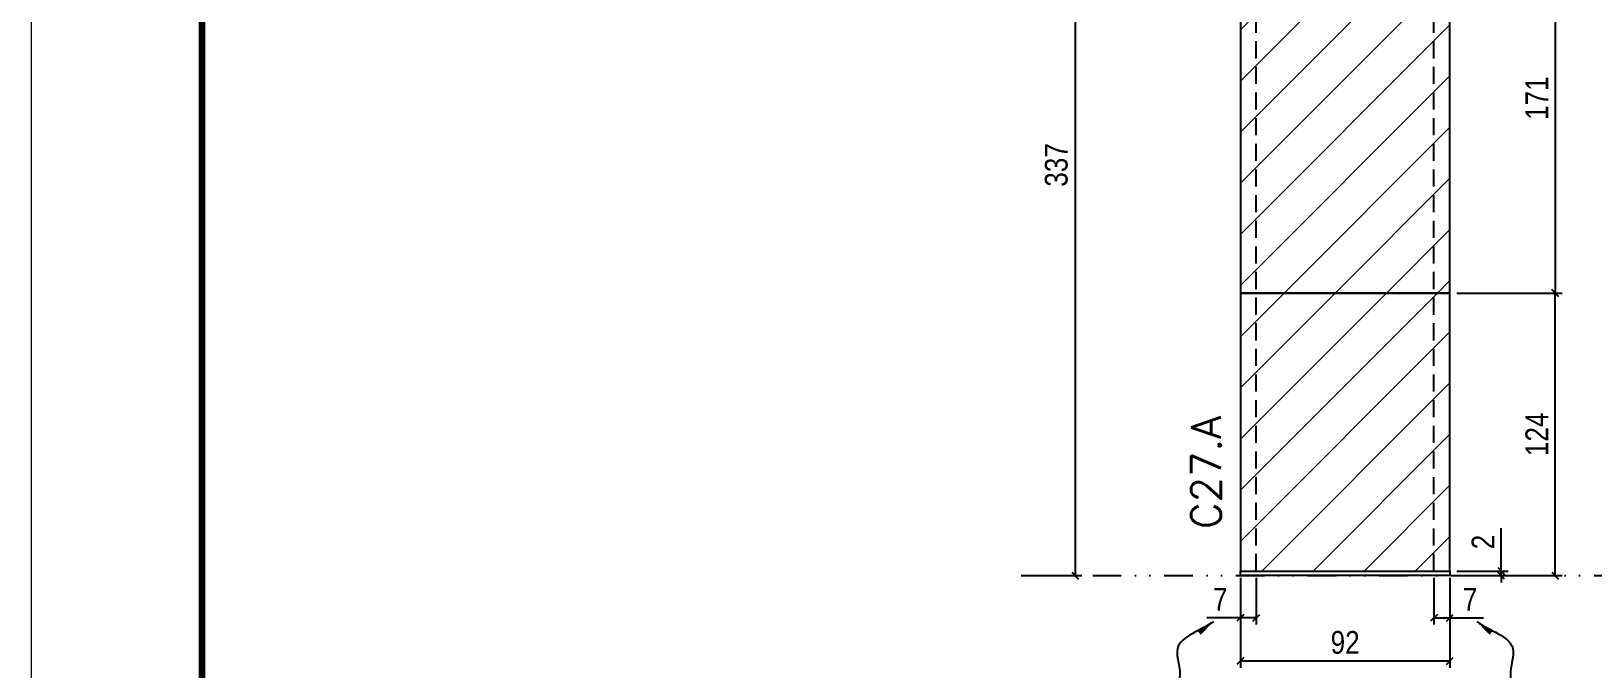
# Model space of a CAD drawing. Extents: x 2949 to 9230, y 1140 to 12527.
# Drawn here: x 4534 to 5220, y 2639 to 2918 of the extents above; entities that cross this region are included whole.
import ezdxf

# ---------------------------------------------------------------- set-up
doc = ezdxf.new("R2010")
doc.units = 0
for name, pattern in [('DASHED', [0.75, 0.5, -0.25]), ('DIVIDE2', [0.625, 0.25, -0.125, 0, -0.125, 0, -0.125]), ('HIDDEN', [0.375, 0.25, -0.125])]:
    doc.linetypes.add(name, pattern=pattern)
for name, color, linetype in [('COTA', 241, 'Continuous'), ('cotas', 4, 'Continuous'), ('Nível', 160, 'Continuous'), ('Painéis', 200, 'Continuous'), ('Sarrafo de Pressão', 42, 'HIDDEN')]:
    doc.layers.add(name, color=color, linetype=linetype)
for name, color, linetype, lineweight in [('Folhas', 255, 'Continuous', 9), ('Hachura', 251, 'Continuous', 9), ('SARRAFO DE PRESSAO', 251, 'DASHED', 9), ('Texto Seção', 7, 'Continuous', 15)]:
    doc.layers.add(name, color=color, linetype=linetype, lineweight=lineweight)
doc.styles.add('COTA TECNICA', font='techl___.ttf', dxfattribs={"height": 10})
doc.styles.add('COTA TECNICA-50', font='techl___.ttf', dxfattribs={"height": 10})
doc.styles.add('REGUA-120', font='ROMANS.shx', dxfattribs={"height": 15})
doc.styles.get("Standard").update_dxf_attribs({"font": 'arial.ttf'})
doc.dimstyles.new('COTA PAINEL-50', dxfattribs={"dimtxt": 10, "dimasz": 3, "dimexe": 3, "dimexo": 3, "dimgap": 3, "dimtad": 1, "dimdec": 1, "dimzin": 12, "dimdsep": 46, "dimtxsty": 'COTA TECNICA-50', "dimblk1": 'OBLIQUE', "dimblk2": 'OBLIQUE', "dimsah": 1, "dimcen": 0.9, "dimclrd": 4, "dimclre": 4, "dimclrt": 240, "dimadec": 1, "dimazin": 3, "dimtfac": 1, "dimtdec": 1, "dimtmove": 0, "dimatfit": 3, "dimfxl": 1, "dimtolj": 1, "dimtzin": 12, "dimarcsym": 0})
doc.dimstyles.new('PAINEL', dxfattribs={"dimtxt": 10, "dimasz": 3, "dimexe": 3, "dimexo": 3, "dimgap": 3, "dimtad": 1, "dimdec": 1, "dimzin": 12, "dimdsep": 46, "dimtxsty": 'COTA TECNICA', "dimblk1": 'OBLIQUE', "dimblk2": 'OBLIQUE', "dimsah": 1, "dimcen": 0.9, "dimclrd": 4, "dimclre": 4, "dimclrt": 240, "dimadec": 1, "dimazin": 3, "dimtfac": 1, "dimtdec": 1, "dimtmove": 0, "dimatfit": 3, "dimfxl": 1, "dimtolj": 1, "dimtzin": 12, "dimarcsym": 0})
doc.dimstyles.get("Standard").update_dxf_attribs({"dimtxt": 0.18, "dimasz": 0.18, "dimexe": 0.18, "dimexo": 0.0625, "dimgap": 0.09, "dimtad": 0, "dimtih": 1, "dimtoh": 1, "dimdec": 4, "dimzin": 0, "dimdsep": 46, "dimtxsty": 'Standard', "dimcen": 0.09, "dimadec": 0, "dimazin": 0, "dimtfac": 1, "dimtdec": 4, "dimtofl": 0, "dimtmove": 0, "dimatfit": 3, "dimfxl": 1, "dimtolj": 1, "dimtzin": 0, "dimarcsym": 0})
pattern_1 = [(45, (-127656.967, -22713.47), (-11.2253202, 11.2253202), [])]

# ---------------------------------------------------------------- blocks, each defined once
blk = doc.blocks.new('9999999999')
at = {"layer": 'Folhas'}
blk.add_lwpolyline([(98138.98, 34190.21), (99623.98, 34190.21), (99623.98, 35240.21), (98138.98, 35240.21)], close=True, dxfattribs=at)
at = {"layer": 'Folhas', "color": 30, "const_width": 3}
blk.add_lwpolyline([(98213.98, 34230.21), (99583.98, 34230.21), (99583.98, 35200.21), (98213.98, 35200.21)], close=True, dxfattribs=at)
blk = doc.blocks.new('_Oblique')
at = {"color": 0, "linetype": 'ByBlock', "lineweight": -2}
blk.add_line((-0.5, -0.5), (0.5, 0.5), dxfattribs=at)
blk = doc.blocks.new('*D2191')
at = {"layer": 'cotas', "color": 4, "linetype": 'ByBlock', "lineweight": -2, "transparency": 16777216}
for p, q in [((4971.69, 3016.42), (4995.41, 3016.42)), ((4992.41, 3016.42), (4992.41, 2679.42)), ((4971.69, 2679.42), (4995.41, 2679.42))]:
    blk.add_line(p, q, dxfattribs=at)
at = {"layer": 'Defpoints', "color": 0, "linetype": 'ByBlock', "transparency": 16777216}
for p in [(4968.69, 3016.42), (4968.69, 2679.42), (4992.41, 2679.42)]:
    blk.add_point(p, dxfattribs=at)
at = {"layer": 'cotas', "color": 4, "linetype": 'ByBlock', "lineweight": -2, "transparency": 16777216, "xscale": 3, "yscale": 3, "zscale": 3}
for p, rotation in [((4992.41, 3016.42), 90), ((4992.41, 2679.42), 270)]:
    blk.add_blockref('_Oblique', p, dxfattribs=dict(at, rotation=rotation))
at = {"layer": 'cotas', "color": 240, "linetype": 'ByBlock', "transparency": 16777216, "insert": (4984.19, 2859.64), "char_height": 10, "attachment_point": 5, "rotation": 90, "style": 'COTA TECNICA'}
blk.add_mtext('\\A1;337', dxfattribs=at)
blk = doc.blocks.new('*D1682')
at = {"layer": 'COTA', "color": 4, "lineweight": -2, "transparency": 16777216}
for p, q in [((5064.99, 2678.42), (5064.99, 2638.96)), ((5156.99, 2678.42), (5156.99, 2638.96)), ((5064.99, 2641.96), (5156.99, 2641.96))]:
    blk.add_line(p, q, dxfattribs=at)
at = {"layer": 'Defpoints', "color": 0, "transparency": 16777216}
for p in [(5064.99, 2681.42), (5156.99, 2681.42), (5156.99, 2641.96)]:
    blk.add_point(p, dxfattribs=at)
at = {"layer": 'COTA', "color": 4, "lineweight": -2, "transparency": 16777216, "xscale": 3, "yscale": 3, "zscale": 3, "rotation": 180}
blk.add_blockref('_Oblique', (5064.99, 2641.96), dxfattribs=at)
at = {"layer": 'COTA', "color": 4, "lineweight": -2, "transparency": 16777216, "xscale": 3, "yscale": 3, "zscale": 3}
blk.add_blockref('_Oblique', (5156.99, 2641.96), dxfattribs=at)
at = {"layer": 'COTA', "color": 240, "transparency": 16777216, "insert": (5110.99, 2650.05), "char_height": 10, "attachment_point": 5, "style": 'COTA TECNICA'}
blk.add_mtext('\\A1;92', dxfattribs=at)
blk = doc.blocks.new('*D1683')
at = {"layer": 'COTA', "color": 4, "lineweight": -2, "transparency": 16777216}
for p, q in [((5064.99, 2676.42), (5064.99, 2657.91)), ((5071.99, 2678.42), (5071.99, 2657.91)), ((5064.99, 2660.91), (5050.25, 2660.91)), ((5071.99, 2660.91), (5064.99, 2660.91))]:
    blk.add_line(p, q, dxfattribs=at)
at = {"layer": 'Defpoints', "color": 0, "transparency": 16777216}
for p in [(5071.99, 2681.42), (5064.99, 2679.42), (5064.99, 2660.91)]:
    blk.add_point(p, dxfattribs=at)
at = {"layer": 'COTA', "color": 4, "lineweight": -2, "transparency": 16777216, "xscale": 3, "yscale": 3, "zscale": 3, "rotation": 180}
blk.add_blockref('_Oblique', (5064.99, 2660.91), dxfattribs=at)
at = {"layer": 'COTA', "color": 4, "lineweight": -2, "transparency": 16777216, "xscale": 3, "yscale": 3, "zscale": 3}
blk.add_blockref('_Oblique', (5071.99, 2660.91), dxfattribs=at)
at = {"layer": 'COTA', "color": 240, "transparency": 16777216, "insert": (5056.12, 2668.98), "char_height": 10, "attachment_point": 5, "style": 'COTA TECNICA-50'}
blk.add_mtext('\\A1;7', dxfattribs=at)
blk = doc.blocks.new('*D1684')
at = {"layer": 'COTA', "color": 4, "lineweight": -2, "transparency": 16777216}
for p, q in [((5149.99, 2678.42), (5149.99, 2657.91)), ((5156.99, 2676.42), (5156.99, 2657.91)), ((5149.99, 2660.91), (5156.99, 2660.91)), ((5156.99, 2660.91), (5171.72, 2660.91))]:
    blk.add_line(p, q, dxfattribs=at)
at = {"layer": 'Defpoints', "color": 0, "transparency": 16777216}
for p in [(5149.99, 2681.42), (5156.99, 2679.42), (5156.99, 2660.91)]:
    blk.add_point(p, dxfattribs=at)
at = {"layer": 'COTA', "color": 4, "lineweight": -2, "transparency": 16777216, "xscale": 3, "yscale": 3, "zscale": 3, "rotation": 180}
blk.add_blockref('_Oblique', (5149.99, 2660.91), dxfattribs=at)
at = {"layer": 'COTA', "color": 4, "lineweight": -2, "transparency": 16777216, "xscale": 3, "yscale": 3, "zscale": 3}
blk.add_blockref('_Oblique', (5156.99, 2660.91), dxfattribs=at)
at = {"layer": 'COTA', "color": 240, "transparency": 16777216, "insert": (5165.85, 2668.98), "char_height": 10, "attachment_point": 5, "style": 'COTA TECNICA-50'}
blk.add_mtext('\\A1;7', dxfattribs=at)
blk = doc.blocks.new('*D1685')
at = {"layer": 'COTA', "color": 4, "lineweight": -2, "transparency": 16777216}
for p, q in [((5159.99, 2803.42), (5206.22, 2803.42)), ((5203.22, 2679.42), (5203.22, 2803.42)), ((5159.99, 2679.42), (5206.22, 2679.42))]:
    blk.add_line(p, q, dxfattribs=at)
at = {"layer": 'Defpoints', "color": 0, "transparency": 16777216}
for p in [(5156.99, 2803.42), (5203.22, 2803.42), (5156.99, 2679.42)]:
    blk.add_point(p, dxfattribs=at)
at = {"layer": 'COTA', "color": 4, "lineweight": -2, "transparency": 16777216, "xscale": 3, "yscale": 3, "zscale": 3}
for p, rotation in [((5203.22, 2803.42), 90), ((5203.22, 2679.42), 270)]:
    blk.add_blockref('_Oblique', p, dxfattribs=dict(at, rotation=rotation))
at = {"layer": 'COTA', "color": 240, "transparency": 16777216, "insert": (5195.15, 2741.42), "char_height": 10, "attachment_point": 5, "rotation": 90, "style": 'COTA TECNICA-50'}
blk.add_mtext('\\A1;124', dxfattribs=at)
blk = doc.blocks.new('*D1686')
at = {"layer": 'COTA', "color": 4, "lineweight": -2, "transparency": 16777216}
for p, q in [((5179.51, 2681.42), (5179.51, 2700.22)), ((5159.99, 2681.42), (5182.51, 2681.42)), ((5179.51, 2679.42), (5179.51, 2681.42)), ((5159.99, 2679.42), (5182.51, 2679.42)), ((5179.51, 2679.42), (5179.51, 2676.42))]:
    blk.add_line(p, q, dxfattribs=at)
at = {"layer": 'Defpoints', "color": 0, "transparency": 16777216}
for p in [(5156.99, 2681.42), (5156.99, 2679.42), (5179.51, 2679.42)]:
    blk.add_point(p, dxfattribs=at)
at = {"layer": 'COTA', "color": 4, "lineweight": -2, "transparency": 16777216, "xscale": 3, "yscale": 3, "zscale": 3}
for p, rotation in [((5179.51, 2681.42), 270), ((5179.51, 2679.42), 90)]:
    blk.add_blockref('_Oblique', p, dxfattribs=dict(at, rotation=rotation))
at = {"layer": 'COTA', "color": 240, "transparency": 16777216, "insert": (5171.51, 2694.16), "char_height": 10, "attachment_point": 5, "rotation": 90, "style": 'COTA TECNICA-50'}
blk.add_mtext('\\A1;2', dxfattribs=at)
blk = doc.blocks.new('*D1687')
at = {"layer": 'COTA', "color": 4, "linetype": 'ByBlock', "lineweight": -2, "transparency": 16777216}
for p, q in [((5159.99, 2974.42), (5206.22, 2974.42)), ((5203.22, 2974.42), (5203.22, 2803.42)), ((5159.99, 2803.42), (5206.22, 2803.42))]:
    blk.add_line(p, q, dxfattribs=at)
at = {"layer": 'Defpoints', "color": 0, "linetype": 'ByBlock', "transparency": 16777216}
for p in [(5156.99, 2974.42), (5156.99, 2803.42), (5203.22, 2803.42)]:
    blk.add_point(p, dxfattribs=at)
at = {"layer": 'COTA', "color": 4, "linetype": 'ByBlock', "lineweight": -2, "transparency": 16777216, "xscale": 3, "yscale": 3, "zscale": 3}
for p, rotation in [((5203.22, 2974.42), 90), ((5203.22, 2803.42), 270)]:
    blk.add_blockref('_Oblique', p, dxfattribs=dict(at, rotation=rotation))
at = {"layer": 'COTA', "color": 240, "linetype": 'ByBlock', "transparency": 16777216, "insert": (5195.15, 2888.92), "char_height": 10, "attachment_point": 5, "rotation": 90, "style": 'COTA TECNICA'}
blk.add_mtext('\\A1;171', dxfattribs=at)

msp = doc.modelspace()

# ---------------------------------------------------------------- hatches: boundary and pattern name
at = {"layer": 'Hachura', "linetype": 'ByBlock'}
h = msp.add_hatch(dxfattribs=at)
h.set_pattern_fill('ANSI31', color=256, scale=5)
h.set_pattern_definition(pattern_1)
h.paths.add_polyline_path([(5156.99, 2974.42), (5064.99, 2974.42), (5064.99, 2803.42), (5156.99, 2803.42)])
h = msp.add_hatch(dxfattribs=at)
h.set_pattern_fill('ANSI31', color=256, scale=5)
h.set_pattern_definition(pattern_1)
h.paths.add_polyline_path([(5156.99, 2803.42), (5064.99, 2803.42), (5064.99, 2681.42), (5156.99, 2681.42)])

# ---------------------------------------------------------------- linework, layer by layer
at = {"layer": 'Nível', "color": 4, "linetype": 'DIVIDE2', "ltscale": 50}
msp.add_line((4968.69, 2679.42), (5979.03, 2679.42), dxfattribs=at)
at = {"layer": 'Painéis'}
for points in [[(5064.99, 2803.42), (5156.99, 2803.42), (5156.99, 2974.42), (5064.99, 2974.42)], [(5064.99, 2681.42), (5156.99, 2681.42), (5156.99, 2803.42), (5064.99, 2803.42)], [(5064.99, 2681.42), (5156.99, 2681.42), (5156.99, 2679.42), (5064.99, 2679.42)]]:
    msp.add_lwpolyline(points, close=True, dxfattribs=at)
at = {"layer": 'Sarrafo de Pressão', "ltscale": 30}
for p, q in [((5071.99, 2681.42), (5071.99, 2974.42)), ((5149.99, 2681.42), (5149.99, 2974.42))]:
    msp.add_line(p, q, dxfattribs=at)

# ---------------------------------------------------------------- block references
at = {"layer": 'SARRAFO DE PRESSAO', "color": 6, "linetype": 'ByBlock'}
msp.add_blockref('9999999999', (-93604.94, -31902.07), dxfattribs=at)

# ---------------------------------------------------------------- texts
at = {"layer": 'Texto Seção', "insert": (5056.44, 2699.88), "char_height": 13, "width": 285.3299, "attachment_point": 7, "rotation": 90, "style": 'REGUA-120'}
msp.add_mtext('C27.A', dxfattribs=at)

# ---------------------------------------------------------------- dimensions: what is measured, and where the dimension line sits
at = {"layer": 'COTA', "linetype": 'ByBlock'}
dim = msp.add_linear_dim(base=(5203.22, 2803.42), p1=(5156.99, 2974.42), p2=(5156.99, 2803.42), angle=90, dimstyle='PAINEL', dxfattribs=at)
dim.commit()
dim.dimension.update_dxf_attribs({"geometry": '*D1687', "text_midpoint": (5195.15, 2888.92)})
at = {"layer": 'COTA'}
for base, p1, p2, angle, picture, middle in [((5203.22, 2803.42), (5156.99, 2679.42), (5156.99, 2803.42), 90, '*D1685', (5195.15, 2741.42)), ((5064.99, 2660.91), (5071.99, 2681.42), (5064.99, 2679.42), 180, '*D1683', (5056.12, 2668.98))]:
    dim = msp.add_linear_dim(base=base, p1=p1, p2=p2, angle=angle, dimstyle='COTA PAINEL-50', dxfattribs=at)
    dim.commit()
    dim.dimension.update_dxf_attribs({"geometry": picture, "text_midpoint": middle})
dim = msp.add_linear_dim(base=(5179.51, 2679.42), p1=(5156.99, 2681.42), p2=(5156.99, 2679.42), angle=90, dimstyle='COTA PAINEL-50', dxfattribs=at)
dim.commit()
dim.dimension.update_dxf_attribs({"geometry": '*D1686', "text_midpoint": (5179.51, 2694.16), "dimtype": 160})
dim = msp.add_linear_dim(base=(5156.99, 2641.96), p1=(5064.99, 2681.42), p2=(5156.99, 2681.42), dimstyle='PAINEL', override={"dimarcsym": 2}, dxfattribs=at)
dim.commit()
dim.dimension.update_dxf_attribs({"geometry": '*D1682', "text_midpoint": (5110.99, 2650.05)})
dim = msp.add_linear_dim(base=(5156.99, 2660.91), p1=(5149.99, 2681.42), p2=(5156.99, 2679.42), dimstyle='COTA PAINEL-50', dxfattribs=at)
dim.commit()
dim.dimension.update_dxf_attribs({"geometry": '*D1684', "text_midpoint": (5165.85, 2668.98)})
at = {"layer": 'cotas', "linetype": 'ByBlock'}
dim = msp.add_linear_dim(base=(4992.41, 2679.42), p1=(4968.69, 3016.42), p2=(4968.69, 2679.42), angle=90, dimstyle='PAINEL', dxfattribs=at)
dim.commit()
dim.dimension.update_dxf_attribs({"geometry": '*D2191', "text_midpoint": (4992.41, 2859.64), "dimtype": 160})

# ---------------------------------------------------------------- leaders
at = {"layer": 'COTA', "path_type": 1}
for points in [[(5053.16, 2659.24), (5037.37, 2647.4), (5038.3, 2634.39), (5032.74, 2624.61)], [(5168.81, 2659.24), (5184.6, 2647.4), (5183.67, 2634.39), (5189.23, 2624.61)]]:
    msp.add_leader(points, dimstyle='Standard', override={"dimasz": 8}, dxfattribs=at)

doc.saveas('drawing.dxf')
